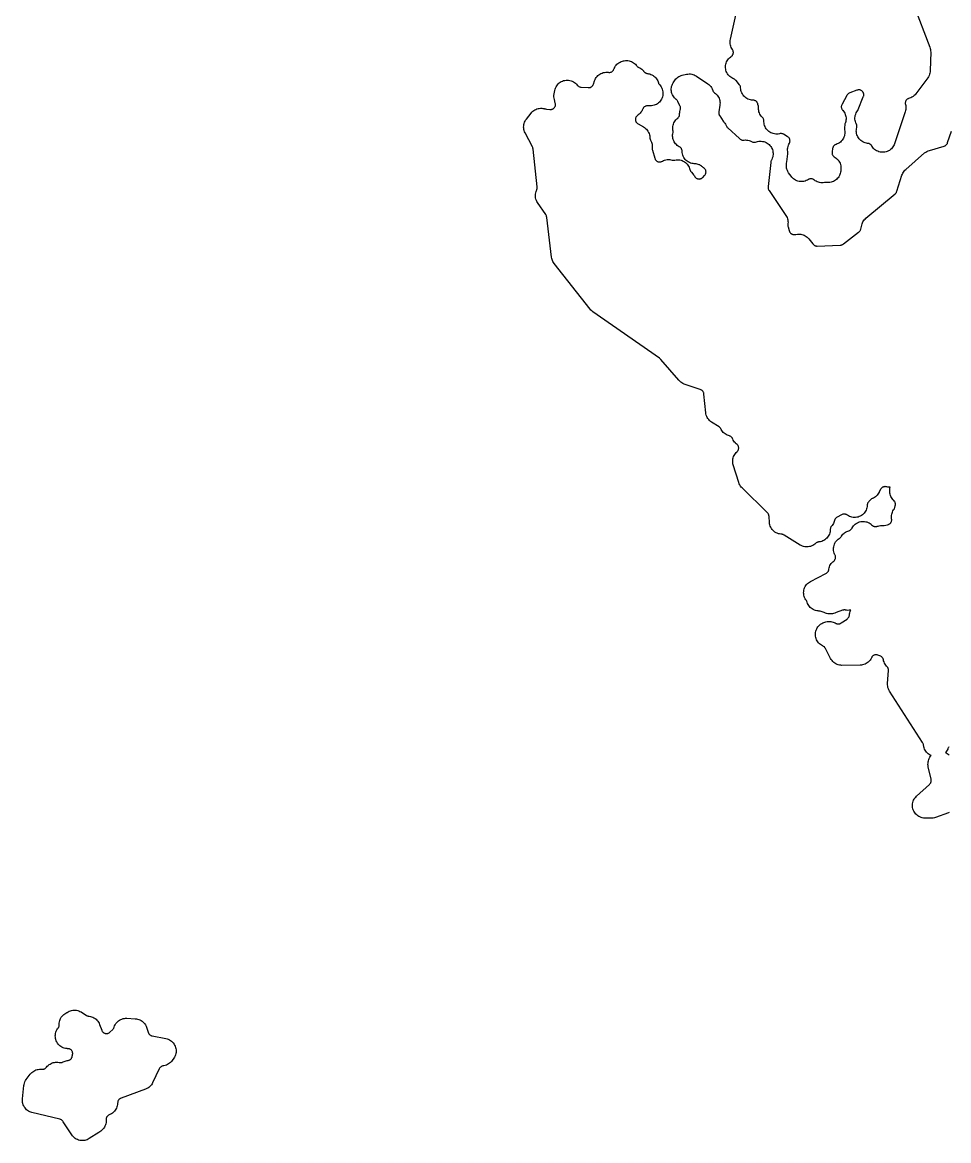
# Model space of a CAD drawing. Header units: metres. Extents: x 0 to 400, y 0 to 202.
# Drawn here: x 216.4 to 264, y 79.2 to 136.5 of the extents above; entities that cross this region are included whole.
import ezdxf

# ---------------------------------------------------------------- set-up
doc = ezdxf.new("R2010")
doc.units = ezdxf.units.M

msp = doc.modelspace()

# ---------------------------------------------------------------- linework, layer by layer
for points in [[(262.161, 137.4116), (262.999, 135.2246), (263.019, 135.1646), (263.032, 135.1036), (263.04, 135.0416), (263.042, 134.9786), (263.022, 134.0326), (263.017, 133.9656), (263.005, 133.8996), (262.987, 133.8356), (262.961, 133.7736), (262.93, 133.7136), (262.893, 133.6586), (262.281, 132.8416), (262.238, 132.7896), (262.19, 132.7436), (262.138, 132.7016), (262.082, 132.6656), (262.022, 132.6366), (261.96, 132.6126), (261.904, 132.5946), (261.879, 132.5846), (261.862, 132.5756), (261.842, 132.5616), (261.822, 132.5446), (261.804, 132.5276), (261.788, 132.5076), (261.775, 132.4896), (261.765, 132.4696), (261.754, 132.4456), (261.747, 132.4236), (261.742, 132.3986), (261.739, 132.3726), (261.739, 132.3506), (261.74, 132.3276), (261.745, 132.3026), (261.748, 132.2906), (261.762, 132.2286), (261.77, 132.1646), (261.772, 132.1006), (261.767, 132.0366), (261.756, 131.9736), (261.739, 131.9116), (261.193, 130.2766), (261.17, 130.2176), (261.141, 130.1616), (261.107, 130.1076), (261.069, 130.0586), (261.025, 130.0126), (260.977, 129.9716), (260.926, 129.9346), (260.871, 129.9036), (260.814, 129.8776), (260.754, 129.8576), (260.692, 129.8436), (260.63, 129.8356), (260.567, 129.8336), (260.504, 129.8376), (260.442, 129.8486), (260.381, 129.8646), (260.322, 129.8866), (260.265, 129.9146), (260.211, 129.9476), (260.161, 129.9856), (260.115, 130.0286), (260.073, 130.0756), (260.036, 130.1266), (260.023, 130.1496), (260.016, 130.1606), (259.995, 130.1926), (259.981, 130.2106), (259.963, 130.2286), (259.946, 130.2436), (259.925, 130.2566), (259.902, 130.2696), (259.879, 130.2786), (259.855, 130.2866), (259.83, 130.2916), (259.805, 130.2946), (259.744, 130.3036), (259.684, 130.3196), (259.625, 130.3406), (259.569, 130.3666), (259.516, 130.3986), (259.466, 130.4356), (259.419, 130.4766), (259.377, 130.5226), (259.34, 130.5716), (259.307, 130.6246), (259.28, 130.6806), (259.258, 130.7386), (259.241, 130.7986), (259.231, 130.8596), (259.226, 130.9216), (259.228, 130.9836), (259.235, 131.0446), (259.248, 131.1056), (259.248, 131.1066), (259.253, 131.1366), (259.255, 131.1596), (259.254, 131.1816), (259.251, 131.2106), (259.245, 131.2356), (259.238, 131.2566), (259.227, 131.2826), (259.225, 131.2866), (259.215, 131.3096), (259.199, 131.3466), (259.179, 131.4076), (259.166, 131.4716), (259.158, 131.5356), (259.157, 131.6006), (259.163, 131.6656), (259.175, 131.7296), (259.194, 131.7916), (259.218, 131.8516), (259.249, 131.9086), (259.285, 131.9626), (259.287, 131.9656), (259.299, 131.9856), (259.317, 132.0236), (259.586, 132.6736), (259.599, 132.7106), (259.605, 132.7346), (259.609, 132.7616), (259.61, 132.7856), (259.609, 132.8086), (259.606, 132.8316), (259.599, 132.8576), (259.592, 132.8806), (259.583, 132.8996), (259.569, 132.9226), (259.556, 132.9416), (259.54, 132.9596), (259.52, 132.9776), (259.502, 132.9926), (259.48, 133.0056), (259.459, 133.0166), (259.436, 133.0246), (259.415, 133.0306), (259.389, 133.0346), (259.361, 133.0366), (259.341, 133.0366), (259.318, 133.0336), (259.292, 133.0276), (259.254, 133.0156), (258.891, 132.8766), (258.854, 132.8606), (258.833, 132.8486), (258.812, 132.8336), (258.791, 132.8156), (258.773, 132.7966), (258.76, 132.7806), (258.739, 132.7456), (258.493, 132.3016), (258.476, 132.2666), (258.467, 132.2426), (258.46, 132.2166), (258.456, 132.1916), (258.455, 132.1656), (258.456, 132.1436), (258.46, 132.1186), (258.466, 132.0916), (258.475, 132.0686), (258.486, 132.0456), (258.498, 132.0246), (258.515, 132.0026), (258.529, 131.9886), (258.568, 131.9416), (258.602, 131.8906), (258.632, 131.8376), (258.656, 131.7816), (258.676, 131.7236), (258.689, 131.6636), (258.697, 131.6036), (258.699, 131.5426), (258.695, 131.4806), (258.686, 131.4206), (258.671, 131.3616), (258.65, 131.3036), (258.643, 131.2866), (258.637, 131.2666), (258.63, 131.2256), (258.616, 131.1266), (258.612, 131.0866), (258.613, 131.0606), (258.615, 131.0336), (258.625, 130.9876), (258.634, 130.9256), (258.638, 130.8616), (258.635, 130.7986), (258.627, 130.7356), (258.612, 130.6746), (258.591, 130.6146), (258.564, 130.5576), (258.532, 130.5026), (258.495, 130.4516), (258.453, 130.4046), (258.406, 130.3616), (258.356, 130.3226), (258.302, 130.2896), (258.245, 130.2616), (258.186, 130.2396), (258.173, 130.2356), (258.149, 130.2256), (258.13, 130.2156), (258.11, 130.2016), (258.089, 130.1836), (258.071, 130.1666), (258.057, 130.1486), (258.042, 130.1266), (258.032, 130.1066), (258.022, 130.0826), (258.015, 130.0606), (258.008, 130.0246), (257.984, 129.8606), (257.98, 129.8176), (257.98, 129.7956), (257.983, 129.7706), (257.988, 129.7436), (257.995, 129.7226), (258.005, 129.6986), (258.018, 129.6756), (258.031, 129.6556), (258.047, 129.6376), (258.066, 129.6196), (258.087, 129.6036), (258.134, 129.5736), (258.139, 129.5706), (258.193, 129.5326), (258.242, 129.4896), (258.287, 129.4416), (258.327, 129.3886), (258.361, 129.3326), (258.39, 129.2736), (258.412, 129.2116), (258.428, 129.1476), (258.437, 129.0826), (258.44, 129.0166), (258.436, 128.9516), (258.429, 128.8856), (258.428, 128.8736), (258.419, 128.8126), (258.405, 128.7526), (258.384, 128.6936), (258.358, 128.6376), (258.327, 128.5846), (258.291, 128.5336), (258.251, 128.4876), (258.206, 128.4446), (258.157, 128.4066), (258.105, 128.3736), (258.05, 128.3446), (257.992, 128.3226), (257.933, 128.3056), (257.872, 128.2936), (257.81, 128.2886), (257.748, 128.2886), (257.721, 128.2916), (257.682, 128.2926), (257.656, 128.2916), (257.631, 128.2876), (257.595, 128.2786), (257.532, 128.2706), (257.469, 128.2676), (257.405, 128.2716), (257.343, 128.2816), (257.281, 128.2976), (257.222, 128.3186), (257.165, 128.3466), (257.111, 128.3796), (257.06, 128.4176), (257.05, 128.4266), (257.028, 128.4406), (257.007, 128.4526), (256.987, 128.4606), (256.96, 128.4696), (256.935, 128.4746), (256.913, 128.4766), (256.886, 128.4766), (256.864, 128.4746), (256.839, 128.4696), (256.813, 128.4616), (256.793, 128.4536), (256.771, 128.4416), (256.769, 128.4406), (256.716, 128.4086), (256.659, 128.3816), (256.6, 128.3596), (256.539, 128.3446), (256.477, 128.3346), (256.414, 128.3316), (256.352, 128.3346), (256.29, 128.3426), (256.229, 128.3576), (256.169, 128.3776), (256.112, 128.4036), (256.058, 128.4356), (256.007, 128.4716), (255.96, 128.5136), (255.917, 128.5596), (255.879, 128.6086), (255.752, 128.7906), (255.717, 128.8456), (255.689, 128.9036), (255.666, 128.9636), (255.649, 129.0266), (255.639, 129.0906), (255.635, 129.1546), (255.638, 129.2196), (255.647, 129.2836), (255.66, 129.3526), (255.711, 129.7546), (255.714, 129.7936), (255.714, 129.8176), (255.709, 129.8556), (255.706, 129.8736), (255.7, 129.9386), (255.7, 130.0046), (255.708, 130.0706), (255.721, 130.1346), (255.742, 130.1976), (255.769, 130.2576), (255.792, 130.2976), (255.803, 130.3216), (255.812, 130.3456), (255.818, 130.3696), (255.823, 130.3966), (255.824, 130.4196), (255.823, 130.4436), (255.821, 130.4656), (255.814, 130.4916), (255.807, 130.5146), (255.798, 130.5346), (255.785, 130.5576), (255.772, 130.5766), (255.756, 130.5946), (255.737, 130.6126), (255.719, 130.6266), (255.686, 130.6476), (255.496, 130.7566), (255.46, 130.7756), (255.438, 130.7846), (255.416, 130.7906), (255.39, 130.7946), (255.366, 130.7966), (255.342, 130.7956), (255.314, 130.7926), (255.28, 130.7846), (255.217, 130.7736), (255.154, 130.7686), (255.091, 130.7706), (255.028, 130.7776), (254.966, 130.7916), (254.905, 130.8106), (254.847, 130.8366), (254.792, 130.8676), (254.74, 130.9036), (254.692, 130.9446), (254.648, 130.9906), (254.608, 131.0406), (254.574, 131.0936), (254.545, 131.1506), (254.522, 131.2096), (254.505, 131.2706), (254.493, 131.3326), (254.488, 131.3956), (254.486, 131.4606), (254.483, 131.4866), (254.478, 131.5076), (254.469, 131.5336), (254.458, 131.5576), (254.446, 131.5786), (254.429, 131.6006), (254.406, 131.6266), (254.386, 131.6456), (254.345, 131.6926), (254.309, 131.7436), (254.278, 131.7986), (254.252, 131.8556), (254.232, 131.9156), (254.218, 131.9766), (254.21, 132.0386), (254.208, 132.1016), (254.209, 132.1356), (254.206, 132.1616), (254.2, 132.2006), (254.178, 132.2946), (254.167, 132.3316), (254.157, 132.3586), (254.146, 132.3796), (254.134, 132.3986), (254.119, 132.4176), (254.103, 132.4346), (254.081, 132.4536), (254.063, 132.4666), (254.044, 132.4776), (254.019, 132.4886), (253.997, 132.4966), (253.973, 132.5016), (253.952, 132.5046), (253.92, 132.5056), (253.854, 132.5116), (253.79, 132.5226), (253.727, 132.5416), (253.666, 132.5656), (253.608, 132.5966), (253.554, 132.6326), (253.503, 132.6746), (253.457, 132.7206), (253.416, 132.7716), (253.38, 132.8266), (253.349, 132.8846), (253.325, 132.9456), (253.307, 133.0086), (253.296, 133.0736), (253.291, 133.1386), (253.291, 133.1496), (253.288, 133.1736), (253.282, 133.1996), (253.275, 133.2206), (253.265, 133.2416), (253.25, 133.2676), (253.227, 133.3006), (253.06, 133.5096), (253.033, 133.5406), (253.016, 133.5556), (252.995, 133.5716), (252.971, 133.5866), (252.956, 133.5936), (252.948, 133.5966), (252.89, 133.6206), (252.834, 133.6496), (252.781, 133.6836), (252.732, 133.7236), (252.686, 133.7676), (252.646, 133.8156), (252.61, 133.8676), (252.579, 133.9226), (252.554, 133.9806), (252.535, 134.0406), (252.522, 134.1026), (252.514, 134.1646), (252.513, 134.2286), (252.518, 134.2906), (252.529, 134.3536), (252.546, 134.4136), (252.569, 134.4726), (252.598, 134.5286), (252.632, 134.5826), (252.67, 134.6316), (252.714, 134.6776), (252.762, 134.7186), (252.807, 134.7506), (252.813, 134.7556), (252.828, 134.7676), (252.848, 134.7876), (252.864, 134.8056), (252.878, 134.8256), (252.89, 134.8466), (252.9, 134.8686), (252.908, 134.8946), (252.913, 134.9166), (252.916, 134.9426), (252.916, 134.9656), (252.914, 134.9896), (252.909, 135.0186), (252.902, 135.0416), (252.894, 135.0626), (252.875, 135.0986), (252.839, 135.1616), (252.81, 135.2156), (252.787, 135.2716), (252.77, 135.3296), (252.758, 135.3896), (252.751, 135.4496), (252.75, 135.5106), (252.755, 135.5706), (252.766, 135.6306), (253.289, 137.9576)], [(263.999, 95.9766), (263.957, 95.9636), (263.293, 95.7206), (263.234, 95.7026), (263.174, 95.6896), (263.113, 95.6826), (263.051, 95.6816), (262.737, 95.6906), (262.674, 95.6956), (262.611, 95.7076), (262.549, 95.7246), (262.489, 95.7476), (262.432, 95.7776), (262.378, 95.8116), (262.328, 95.8516), (262.282, 95.8966), (262.241, 95.9456), (262.205, 95.9986), (262.174, 96.0546), (262.148, 96.1136), (262.129, 96.1746), (262.116, 96.2366), (262.109, 96.3006), (262.109, 96.3646), (262.114, 96.4286), (262.126, 96.4916), (262.144, 96.5526), (262.169, 96.6126), (262.198, 96.6686), (262.234, 96.7226), (262.274, 96.7716), (262.319, 96.8176), (262.974, 97.4146), (263.003, 97.4436), (263.02, 97.4646), (263.03, 97.4786), (263.042, 97.5006), (263.054, 97.5286), (263.06, 97.5486), (263.065, 97.5716), (263.068, 97.5966), (263.068, 97.6176), (263.066, 97.6426), (263.06, 97.6836), (262.918, 98.3206), (262.908, 98.3826), (262.903, 98.4456), (262.905, 98.5096), (262.913, 98.5726), (262.927, 98.6336), (262.947, 98.6946), (262.972, 98.7526), (263.004, 98.8076), (263.04, 98.8596), (263.071, 98.8966), (263.02, 98.9196), (262.966, 98.9516), (262.916, 98.9886), (262.869, 99.0296), (262.827, 99.0756), (262.789, 99.1256), (262.756, 99.1786), (262.729, 99.2346), (262.707, 99.2926), (262.69, 99.3526), (262.666, 99.4646), (262.656, 99.5016), (262.648, 99.5216), (262.64, 99.5396), (262.62, 99.5736), (260.933, 102.2046), (260.899, 102.2636), (260.871, 102.3266), (260.851, 102.3916), (260.837, 102.4586), (260.831, 102.5266), (260.831, 102.5946), (260.872, 103.2596), (260.873, 103.2996), (260.871, 103.3266), (260.867, 103.3486), (260.86, 103.3716), (260.851, 103.3946), (260.84, 103.4156), (260.827, 103.4366), (260.812, 103.4556), (260.781, 103.4886), (260.741, 103.5356), (260.705, 103.5856), (260.674, 103.6396), (260.649, 103.6966), (260.629, 103.7546), (260.615, 103.8146), (260.613, 103.8256), (260.606, 103.8496), (260.596, 103.8746), (260.585, 103.8966), (260.573, 103.9136), (260.556, 103.9356), (260.537, 103.9546), (260.519, 103.9696), (260.5, 103.9826), (260.478, 103.9936), (260.44, 104.0096), (260.334, 104.0476), (260.295, 104.0596), (260.273, 104.0636), (260.247, 104.0666), (260.22, 104.0656), (260.195, 104.0636), (260.169, 104.0576), (260.144, 104.0496), (260.122, 104.0406), (260.1, 104.0276), (260.079, 104.0126), (260.06, 103.9956), (260.044, 103.9796), (260.028, 103.9576), (260.014, 103.9356), (259.998, 103.9016), (259.966, 103.8436), (259.929, 103.7896), (259.887, 103.7386), (259.84, 103.6926), (259.788, 103.6526), (259.733, 103.6166), (259.674, 103.5876), (259.613, 103.5646), (259.549, 103.5466), (259.484, 103.5366), (259.419, 103.5326), (258.489, 103.5246), (258.424, 103.5276), (258.36, 103.5366), (258.297, 103.5516), (258.236, 103.5736), (258.177, 103.6016), (258.122, 103.6346), (258.07, 103.6736), (258.022, 103.7166), (257.979, 103.7656), (257.941, 103.8176), (257.908, 103.8736), (257.637, 104.3946), (257.618, 104.4276), (257.605, 104.4456), (257.587, 104.4656), (257.569, 104.4826), (257.547, 104.4986), (257.527, 104.5116), (257.492, 104.5286), (257.436, 104.5596), (257.384, 104.5946), (257.335, 104.6356), (257.29, 104.6816), (257.251, 104.7306), (257.216, 104.7846), (257.186, 104.8406), (257.163, 104.8996), (257.145, 104.9606), (257.133, 105.0236), (257.127, 105.0866), (257.128, 105.1506), (257.135, 105.2136), (257.148, 105.2766), (257.167, 105.3366), (257.192, 105.3956), (257.223, 105.4516), (257.259, 105.5036), (257.3, 105.5526), (257.346, 105.5966), (257.395, 105.6366), (257.449, 105.6716), (257.505, 105.7006), (257.553, 105.7226), (257.61, 105.7456), (257.668, 105.7626), (257.728, 105.7746), (257.789, 105.7806), (257.85, 105.7806), (257.911, 105.7756), (257.971, 105.7646), (258.03, 105.7476), (258.087, 105.7256), (258.141, 105.6986), (258.185, 105.6736), (258.206, 105.6636), (258.227, 105.6566), (258.252, 105.6516), (258.278, 105.6486), (258.301, 105.6476), (258.323, 105.6486), (258.348, 105.6526), (258.372, 105.6596), (258.396, 105.6686), (258.416, 105.6776), (258.448, 105.6976), (258.749, 105.9006), (258.779, 105.9226), (258.797, 105.9396), (258.815, 105.9596), (258.828, 105.9786), (258.843, 106.0016), (258.853, 106.0236), (258.86, 106.0456), (258.866, 106.0706), (258.87, 106.0966), (258.872, 106.1146), (258.874, 106.1266), (258.878, 106.1596), (258.891, 106.2206), (258.91, 106.2806), (258.935, 106.3386), (258.947, 106.3596), (258.917, 106.3536), (258.855, 106.3466), (258.792, 106.3456), (258.73, 106.3506), (258.668, 106.3626), (258.662, 106.3636), (258.635, 106.3666), (258.612, 106.3676), (258.589, 106.3656), (258.563, 106.3616), (258.524, 106.3506), (258.196, 106.2416), (258.152, 106.2246), (258.118, 106.2086), (258.06, 106.1886), (258.001, 106.1736), (257.94, 106.1646), (257.879, 106.1606), (257.818, 106.1626), (257.757, 106.1706), (257.697, 106.1846), (257.639, 106.2046), (257.58, 106.2276), (257.37, 106.2956), (257.332, 106.3066), (257.303, 106.3116), (257.261, 106.3146), (257.198, 106.3236), (257.136, 106.3386), (257.076, 106.3586), (257.018, 106.3856), (256.964, 106.4176), (256.912, 106.4546), (256.864, 106.4966), (256.821, 106.5436), (256.783, 106.5936), (256.749, 106.6476), (256.722, 106.7046), (256.699, 106.7646), (256.689, 106.7956), (256.679, 106.8206), (256.666, 106.8426), (256.638, 106.8846), (256.604, 106.9396), (256.575, 106.9976), (256.553, 107.0586), (256.536, 107.1216), (256.526, 107.1856), (256.523, 107.2506), (256.526, 107.3156), (256.536, 107.3796), (256.552, 107.4426), (256.574, 107.5036), (256.602, 107.5626), (256.636, 107.6176), (256.675, 107.6696), (256.719, 107.7176), (256.768, 107.7606), (256.821, 107.7976), (256.877, 107.8306), (257.662, 108.2296), (257.697, 108.2496), (257.719, 108.2646), (257.737, 108.2806), (257.753, 108.2966), (257.767, 108.3156), (257.782, 108.3406), (257.793, 108.3626), (257.802, 108.3846), (257.809, 108.4116), (257.817, 108.4586), (257.83, 108.5206), (257.849, 108.5806), (257.874, 108.6376), (257.904, 108.6926), (257.94, 108.7446), (257.98, 108.7936), (258.025, 108.8376), (258.064, 108.8686), (258.087, 108.8906), (258.105, 108.9096), (258.12, 108.9286), (258.132, 108.9486), (258.141, 108.9686), (258.151, 108.9956), (258.157, 109.0196), (258.161, 109.0426), (258.162, 109.0666), (258.162, 109.0906), (258.158, 109.1136), (258.152, 109.1396), (258.146, 109.1586), (258.129, 109.1936), (258.124, 109.2046), (258.114, 109.2236), (258.09, 109.2846), (258.072, 109.3476), (258.061, 109.4126), (258.056, 109.4776), (258.058, 109.5436), (258.067, 109.6086), (258.082, 109.6726), (258.103, 109.7346), (258.131, 109.7936), (258.164, 109.8506), (258.203, 109.9026), (258.247, 109.9516), (258.296, 109.9956), (258.349, 110.0336), (258.378, 110.0526), (258.399, 110.0686), (258.413, 110.0826), (258.428, 110.1006), (258.446, 110.1276), (258.461, 110.1516), (258.496, 110.1996), (258.536, 110.2446), (258.58, 110.2866), (258.627, 110.3236), (258.678, 110.3556), (258.731, 110.3836), (258.787, 110.4056), (258.845, 110.4236), (258.85, 110.4246), (258.869, 110.4316), (258.893, 110.4436), (258.916, 110.4566), (258.934, 110.4716), (258.952, 110.4876), (258.969, 110.5066), (258.986, 110.5296), (259.006, 110.5646), (259.012, 110.5766), (259.014, 110.5786), (259.046, 110.6296), (259.084, 110.6796), (259.127, 110.7256), (259.175, 110.7666), (259.226, 110.8026), (259.28, 110.8346), (259.337, 110.8596), (259.397, 110.8806), (259.458, 110.8946), (259.52, 110.9036), (259.583, 110.9056), (259.645, 110.9016), (259.707, 110.8926), (259.768, 110.8766), (259.827, 110.8546), (259.884, 110.8276), (259.937, 110.7956), (259.988, 110.7576), (260.012, 110.7366), (260.054, 110.6986), (260.076, 110.6836), (260.098, 110.6706), (260.121, 110.6596), (260.143, 110.6526), (260.168, 110.6466), (260.194, 110.6436), (260.217, 110.6426), (260.243, 110.6446), (260.266, 110.6476), (260.278, 110.6506), (260.289, 110.6546), (260.339, 110.6696), (260.401, 110.6826), (260.465, 110.6906), (260.528, 110.6916), (260.553, 110.6896), (260.59, 110.6886), (260.614, 110.6906), (260.656, 110.6976), (260.833, 110.7366), (260.871, 110.7476), (260.895, 110.7566), (260.914, 110.7656), (260.934, 110.7786), (260.956, 110.7956), (260.975, 110.8136), (260.99, 110.8316), (261.003, 110.8496), (261.016, 110.8716), (261.026, 110.8956), (261.035, 110.9206), (261.039, 110.9406), (261.042, 110.9666), (261.043, 110.9916), (261.041, 111.0146), (261.039, 111.0266), (261.032, 111.0876), (261.03, 111.1486), (261.034, 111.2096), (261.044, 111.2706), (261.06, 111.3296), (261.081, 111.3876), (261.107, 111.4426), (261.139, 111.4946), (261.165, 111.5346), (261.177, 111.5566), (261.186, 111.5786), (261.198, 111.6176), (261.223, 111.7126), (261.231, 111.7506), (261.233, 111.7736), (261.234, 111.8016), (261.232, 111.8256), (261.228, 111.8476), (261.221, 111.8716), (261.213, 111.8926), (261.201, 111.9146), (261.187, 111.9366), (261.174, 111.9526), (261.139, 111.9886), (261.138, 111.9906), (261.098, 112.0346), (261.062, 112.0826), (261.03, 112.1326), (261.003, 112.1866), (260.982, 112.2426), (260.965, 112.2996), (260.954, 112.3586), (260.949, 112.4176), (260.948, 112.4286), (260.944, 112.4836), (260.942, 112.5486), (260.947, 112.6136), (260.955, 112.6586), (260.913, 112.6576), (260.851, 112.6626), (260.79, 112.6736), (260.742, 112.6846), (260.715, 112.6886), (260.692, 112.6886), (260.669, 112.6876), (260.646, 112.6836), (260.621, 112.6776), (260.6, 112.6696), (260.577, 112.6586), (260.555, 112.6456), (260.537, 112.6316), (260.518, 112.6136), (260.5, 112.5946), (260.487, 112.5776), (260.466, 112.5436), (260.398, 112.4166), (260.396, 112.4116), (260.368, 112.3566), (260.334, 112.3056), (260.296, 112.2566), (260.254, 112.2126), (260.207, 112.1716), (260.157, 112.1366), (260.104, 112.1056), (260.048, 112.0796), (260.034, 112.0746), (260.012, 112.0636), (259.991, 112.0496), (259.973, 112.0366), (259.946, 112.0106), (259.87, 111.9306), (259.844, 111.9006), (259.829, 111.8806), (259.817, 111.8596), (259.807, 111.8386), (259.8, 111.8176), (259.795, 111.7936), (259.791, 111.7696), (259.789, 111.7286), (259.784, 111.6656), (259.772, 111.6036), (259.755, 111.5436), (259.731, 111.4856), (259.703, 111.4296), (259.669, 111.3766), (259.629, 111.3276), (259.586, 111.2826), (259.538, 111.2416), (259.487, 111.2056), (259.432, 111.1746), (259.374, 111.1496), (259.315, 111.1296), (259.253, 111.1166), (259.191, 111.1086), (259.128, 111.1066), (259.066, 111.1116), (259.004, 111.1216), (258.943, 111.1376), (258.884, 111.1596), (258.828, 111.1876), (258.775, 111.2206), (258.737, 111.2466), (258.715, 111.2596), (258.694, 111.2686), (258.671, 111.2756), (258.645, 111.2816), (258.621, 111.2846), (258.601, 111.2846), (258.573, 111.2826), (258.55, 111.2786), (258.528, 111.2726), (258.503, 111.2636), (258.466, 111.2446), (258.244, 111.1206), (258.209, 111.0996), (258.191, 111.0846), (258.174, 111.0696), (258.156, 111.0486), (258.145, 111.0336), (258.132, 111.0116), (258.121, 110.9866), (258.114, 110.9676), (258.113, 110.9606), (258.096, 110.9026), (258.075, 110.8476), (258.048, 110.7936), (258.016, 110.7436), (257.98, 110.6956), (257.971, 110.6866), (257.963, 110.6776), (257.939, 110.6476), (257.925, 110.6266), (257.913, 110.6036), (257.905, 110.5826), (257.898, 110.5586), (257.894, 110.5356), (257.891, 110.5076), (257.891, 110.4966), (257.888, 110.4346), (257.879, 110.3736), (257.865, 110.3136), (257.844, 110.2556), (257.819, 110.1986), (257.788, 110.1456), (257.752, 110.0956), (257.711, 110.0486), (257.666, 110.0056), (257.618, 109.9676), (257.565, 109.9346), (257.51, 109.9066), (257.453, 109.8836), (257.393, 109.8666), (257.333, 109.8546), (257.293, 109.8516), (257.263, 109.8466), (257.24, 109.8406), (257.216, 109.8316), (257.193, 109.8196), (257.169, 109.8046), (257.152, 109.7926), (257.142, 109.7826), (257.096, 109.7416), (257.046, 109.7056), (256.994, 109.6746), (256.938, 109.6476), (256.88, 109.6276), (256.821, 109.6116), (256.76, 109.6026), (256.699, 109.5986), (256.638, 109.6006), (256.577, 109.6086), (256.517, 109.6226), (256.458, 109.6416), (256.402, 109.6656), (256.349, 109.6956), (255.529, 110.2046), (255.494, 110.2236), (255.47, 110.2336), (255.443, 110.2416), (255.422, 110.2466), (255.387, 110.2496), (255.352, 110.2516), (255.288, 110.2616), (255.226, 110.2776), (255.165, 110.2996), (255.107, 110.3276), (255.051, 110.3616), (255, 110.4006), (254.952, 110.4446), (254.91, 110.4936), (254.872, 110.5466), (254.84, 110.6026), (254.813, 110.6616), (254.793, 110.7226), (254.779, 110.7856), (254.771, 110.8506), (254.748, 111.1656), (254.742, 111.2086), (254.736, 111.2376), (254.727, 111.2646), (254.717, 111.2856), (254.706, 111.3046), (254.688, 111.3286), (254.657, 111.3616), (253.361, 112.6236), (253.317, 112.6706), (253.278, 112.7216), (253.244, 112.7766), (253.216, 112.8356), (253.194, 112.8956), (252.914, 113.7996), (252.898, 113.8606), (252.889, 113.9216), (252.885, 113.9846), (252.887, 114.0466), (252.896, 114.1086), (252.91, 114.1696), (252.93, 114.2286), (252.956, 114.2856), (252.987, 114.3396), (253.023, 114.3906), (253.063, 114.4386), (253.109, 114.4816), (253.113, 114.4856), (253.129, 114.5026), (253.144, 114.5216), (253.157, 114.5416), (253.168, 114.5646), (253.177, 114.5856), (253.183, 114.6096), (253.188, 114.6336), (253.19, 114.6566), (253.189, 114.6816), (253.187, 114.7086), (253.183, 114.7286), (253.176, 114.7506), (253.166, 114.7746), (253.155, 114.7946), (253.14, 114.8166), (253.125, 114.8356), (253.109, 114.8526), (253.067, 114.8866), (253.024, 114.9266), (253.022, 114.9286), (252.979, 114.9756), (252.942, 115.0256), (252.909, 115.0806), (252.882, 115.1376), (252.877, 115.1486), (252.864, 115.1746), (252.851, 115.1946), (252.836, 115.2126), (252.82, 115.2286), (252.801, 115.2456), (252.779, 115.2616), (252.759, 115.2726), (252.74, 115.2816), (252.726, 115.2866), (252.713, 115.2906), (252.665, 115.3046), (252.606, 115.3276), (252.55, 115.3566), (252.497, 115.3906), (252.448, 115.4296), (252.402, 115.4736), (252.361, 115.5216), (252.325, 115.5726), (252.294, 115.6276), (252.28, 115.6556), (252.268, 115.6756), (252.255, 115.6926), (252.236, 115.7116), (252.217, 115.7286), (252.184, 115.7526), (251.799, 115.9966), (251.746, 116.0336), (251.697, 116.0766), (251.652, 116.1246), (251.612, 116.1766), (251.578, 116.2316), (251.55, 116.2906), (251.527, 116.3516), (251.511, 116.4146), (251.501, 116.4796), (251.406, 117.4346), (251.4, 117.4716), (251.394, 117.4976), (251.385, 117.5226), (251.375, 117.5436), (251.363, 117.5646), (251.349, 117.5836), (251.336, 117.5996), (251.318, 117.6156), (251.298, 117.6316), (251.278, 117.6446), (251.254, 117.6566), (251.218, 117.6716), (250.396, 117.9516), (250.332, 117.9766), (250.271, 118.0096), (250.214, 118.0476), (250.162, 118.0916), (250.114, 118.1416), (249.189, 119.2166), (249.164, 119.2426), (249.146, 119.2586), (249.12, 119.2796), (245.701, 121.6586), (245.65, 121.6976), (245.603, 121.7416), (245.561, 121.7906), (243.723, 124.1306), (243.689, 124.1786), (243.66, 124.2286), (243.635, 124.2816), (243.615, 124.3376), (243.6, 124.3936), (243.59, 124.4516), (243.339, 126.4996), (243.333, 126.5396), (243.327, 126.5626), (243.32, 126.5816), (243.309, 126.6026), (243.288, 126.6376), (242.869, 127.2536), (242.835, 127.3096), (242.807, 127.3686), (242.785, 127.4306), (242.769, 127.4946), (242.76, 127.5596), (242.757, 127.6256), (242.761, 127.6906), (242.772, 127.7556), (242.789, 127.8186), (242.813, 127.8806), (242.826, 127.9066), (242.84, 127.9386), (242.848, 127.9626), (242.853, 127.9846), (242.855, 128.0076), (242.856, 128.0346), (242.854, 128.0726), (242.64, 130.0026), (242.634, 130.0406), (242.626, 130.0686), (242.619, 130.0886), (242.603, 130.1236), (242.23, 130.8336), (242.204, 130.8896), (242.183, 130.9476), (242.168, 131.0076), (242.159, 131.0696), (242.156, 131.1316), (242.159, 131.1926), (242.167, 131.2546), (242.182, 131.3146), (242.202, 131.3736), (242.227, 131.4296), (242.258, 131.4836), (242.294, 131.5336), (242.539, 131.8466), (242.579, 131.8936), (242.624, 131.9366), (242.673, 131.9746), (242.725, 132.0086), (242.78, 132.0366), (242.837, 132.0596), (242.897, 132.0776), (242.958, 132.0896), (243.019, 132.0946), (243.081, 132.0946), (243.143, 132.0886), (243.204, 132.0766), (243.223, 132.0706), (243.235, 132.0676), (243.28, 132.0566), (243.321, 132.0496), (243.499, 132.0336), (243.539, 132.0316), (243.561, 132.0326), (243.586, 132.0366), (243.61, 132.0416), (243.632, 132.0496), (243.656, 132.0606), (243.676, 132.0726), (243.692, 132.0836), (243.71, 132.0996), (243.729, 132.1206), (243.744, 132.1396), (243.757, 132.1596), (243.767, 132.1806), (243.776, 132.2036), (243.783, 132.2266), (243.787, 132.2476), (243.789, 132.2736), (243.788, 132.2986), (243.786, 132.3246), (243.778, 132.3616), (243.73, 132.5466), (243.717, 132.6156), (243.71, 132.6856), (243.712, 132.7556), (243.721, 132.8256), (243.754, 133.0056), (243.769, 133.0686), (243.79, 133.1296), (243.817, 133.1886), (243.85, 133.2446), (243.888, 133.2976), (243.931, 133.3456), (243.979, 133.3896), (244.032, 133.4276), (244.087, 133.4606), (244.146, 133.4886), (244.207, 133.5096), (244.27, 133.5256), (244.335, 133.5346), (244.4, 133.5366), (244.464, 133.5326), (244.528, 133.5216), (244.591, 133.5046), (244.652, 133.4816), (244.71, 133.4526), (244.765, 133.4176), (244.816, 133.3776), (244.863, 133.3326), (244.905, 133.2836), (244.917, 133.2676), (244.933, 133.2496), (244.95, 133.2356), (244.973, 133.2196), (244.993, 133.2076), (245.015, 133.1976), (245.041, 133.1896), (245.066, 133.1836), (245.105, 133.1786), (245.461, 133.1526), (245.501, 133.1526), (245.527, 133.1546), (245.555, 133.1596), (245.579, 133.1666), (245.602, 133.1756), (245.622, 133.1866), (245.644, 133.2006), (245.667, 133.2196), (245.683, 133.2356), (245.697, 133.2536), (245.713, 133.2766), (245.725, 133.2996), (245.74, 133.3376), (245.797, 133.5036), (245.82, 133.5626), (245.849, 133.6186), (245.883, 133.6716), (245.922, 133.7216), (245.966, 133.7666), (246.014, 133.8076), (246.066, 133.8436), (246.121, 133.8746), (246.179, 133.9006), (246.24, 133.9196), (246.301, 133.9336), (246.364, 133.9406), (246.427, 133.9426), (246.49, 133.9376), (246.533, 133.9326), (246.556, 133.9316), (246.58, 133.9336), (246.606, 133.9376), (246.628, 133.9436), (246.65, 133.9526), (246.672, 133.9646), (246.696, 133.9796), (246.715, 133.9946), (246.732, 134.0106), (246.749, 134.0306), (246.763, 134.0516), (246.774, 134.0716), (246.787, 134.1016), (246.798, 134.1326), (246.826, 134.1916), (246.859, 134.2476), (246.898, 134.2996), (246.942, 134.3486), (246.991, 134.3916), (247.044, 134.4306), (247.1, 134.4636), (247.16, 134.4906), (247.222, 134.5116), (247.285, 134.5256), (247.319, 134.5316), (247.381, 134.5396), (247.444, 134.5416), (247.506, 134.5376), (247.568, 134.5276), (247.628, 134.5116), (247.687, 134.4896), (247.743, 134.4626), (247.796, 134.4296), (247.846, 134.3916), (247.892, 134.3496), (247.934, 134.3036), (247.96, 134.2676), (247.981, 134.2426), (247.997, 134.2266), (248.019, 134.2096), (248.04, 134.1956), (248.07, 134.1806), (248.111, 134.1616), (248.165, 134.1296), (248.216, 134.0936), (248.263, 134.0526), (248.306, 134.0066), (248.313, 133.9966), (248.322, 133.9856), (248.351, 133.9516), (248.369, 133.9346), (248.388, 133.9196), (248.409, 133.9056), (248.43, 133.8956), (248.453, 133.8866), (248.478, 133.8796), (248.532, 133.8706), (248.566, 133.8656), (248.625, 133.8516), (248.684, 133.8316), (248.74, 133.8056), (248.793, 133.7746), (248.844, 133.7386), (248.89, 133.6986), (248.933, 133.6536), (248.971, 133.6056), (249.004, 133.5536), (249.033, 133.4986), (249.055, 133.4416), (249.073, 133.3906), (249.083, 133.3686), (249.096, 133.3476), (249.111, 133.3266), (249.142, 133.2906), (249.182, 133.2406), (249.217, 133.1856), (249.246, 133.1286), (249.27, 133.0686), (249.287, 133.0066), (249.298, 132.9426), (249.303, 132.8786), (249.301, 132.8136), (249.293, 132.7496), (249.278, 132.6866), (249.258, 132.6256), (249.231, 132.5676), (249.199, 132.5116), (249.161, 132.4586), (249.118, 132.4106), (249.071, 132.3666), (249.02, 132.3276), (248.965, 132.2946), (248.906, 132.2666), (248.846, 132.2446), (248.783, 132.2286), (248.719, 132.2186), (248.655, 132.2156), (248.519, 132.2156), (248.48, 132.2136), (248.457, 132.2106), (248.432, 132.2046), (248.408, 132.1956), (248.386, 132.1856), (248.365, 132.1736), (248.346, 132.1596), (248.328, 132.1436), (248.312, 132.1256), (248.296, 132.1046), (248.284, 132.0856), (248.274, 132.0646), (248.271, 132.0576), (248.245, 131.9976), (248.213, 131.9396), (248.176, 131.8856), (248.133, 131.8366), (248.085, 131.7906), (248.033, 131.7506), (248.007, 131.7326), (247.976, 131.7086), (247.959, 131.6936), (247.943, 131.6746), (247.928, 131.6536), (247.917, 131.6356), (247.906, 131.6116), (247.898, 131.5896), (247.893, 131.5666), (247.889, 131.5406), (247.888, 131.5186), (247.889, 131.4916), (247.892, 131.4706), (247.898, 131.4466), (247.906, 131.4236), (247.916, 131.4026), (247.927, 131.3826), (247.943, 131.3606), (247.96, 131.3416), (247.977, 131.3256), (247.994, 131.3116), (248.027, 131.2916), (248.303, 131.1366), (248.358, 131.1016), (248.409, 131.0616), (248.456, 131.0166), (248.498, 130.9676), (248.535, 130.9136), (248.567, 130.8576), (248.592, 130.7976), (248.612, 130.7356), (248.625, 130.6716), (248.632, 130.6076), (248.632, 130.5756), (248.634, 130.5486), (248.639, 130.5206), (248.646, 130.4946), (248.653, 130.4766), (248.657, 130.4676), (248.663, 130.4576), (248.686, 130.4166), (248.711, 130.3626), (248.73, 130.3066), (248.745, 130.2486), (248.754, 130.1906), (248.758, 130.1316), (248.756, 130.0726), (248.753, 130.0246), (248.754, 130.0046), (248.757, 129.9786), (248.766, 129.9386), (248.883, 129.5366), (248.896, 129.4966), (248.907, 129.4726), (248.919, 129.4526), (248.933, 129.4336), (248.949, 129.4146), (248.965, 129.3996), (248.987, 129.3836), (249.009, 129.3696), (249.03, 129.3586), (249.052, 129.3506), (249.076, 129.3436), (249.101, 129.3396), (249.121, 129.3386), (249.15, 129.3396), (249.173, 129.3416), (249.196, 129.3476), (249.221, 129.3556), (249.24, 129.3636), (249.272, 129.3816), (249.33, 129.4116), (249.391, 129.4346), (249.454, 129.4516), (249.519, 129.4626), (249.584, 129.4666), (249.65, 129.4636), (249.715, 129.4546), (249.778, 129.4396), (249.787, 129.4366), (249.811, 129.4316), (249.838, 129.4296), (249.863, 129.4296), (249.884, 129.4316), (249.92, 129.4396), (249.982, 129.4496), (250.044, 129.4536), (250.107, 129.4516), (250.17, 129.4436), (250.231, 129.4286), (250.291, 129.4086), (250.348, 129.3826), (250.403, 129.3516), (250.454, 129.3156), (250.502, 129.2746), (250.545, 129.2286), (250.584, 129.1786), (250.617, 129.1256), (250.646, 129.0696), (250.669, 129.0116), (250.686, 128.9506), (250.692, 128.9226), (250.698, 128.9036), (250.709, 128.8806), (250.721, 128.8596), (250.733, 128.8436), (250.761, 128.8106), (250.832, 128.7366), (250.879, 128.6806), (250.92, 128.6206), (250.943, 128.5816), (250.96, 128.5586), (250.976, 128.5396), (250.995, 128.5226), (251.012, 128.5096), (251.035, 128.4956), (251.058, 128.4846), (251.079, 128.4776), (251.107, 128.4706), (251.131, 128.4666), (251.155, 128.4656), (251.178, 128.4666), (251.201, 128.4696), (251.23, 128.4776), (251.253, 128.4856), (251.275, 128.4956), (251.297, 128.5096), (251.315, 128.5226), (251.344, 128.5496), (251.433, 128.6406), (251.459, 128.6696), (251.472, 128.6876), (251.484, 128.7066), (251.494, 128.7296), (251.504, 128.7556), (251.508, 128.7736), (251.512, 128.7986), (251.513, 128.8266), (251.512, 128.8486), (251.508, 128.8756), (251.503, 128.8966), (251.496, 128.9186), (251.485, 128.9416), (251.474, 128.9596), (251.459, 128.9806), (251.441, 129.0016), (251.424, 129.0176), (251.404, 129.0336), (251.385, 129.0456), (251.328, 129.0856), (251.298, 129.1136), (251.293, 129.1186), (251.256, 129.1496), (251.238, 129.1616), (251.217, 129.1736), (251.193, 129.1846), (251.155, 129.1966), (251.012, 129.2356), (250.973, 129.2446), (250.947, 129.2476), (250.912, 129.2486), (250.847, 129.2546), (250.782, 129.2666), (250.719, 129.2846), (250.658, 129.3096), (250.6, 129.3396), (250.546, 129.3766), (250.495, 129.4186), (250.449, 129.4646), (250.407, 129.5166), (250.372, 129.5716), (250.342, 129.6296), (250.318, 129.6906), (250.3, 129.7536), (250.289, 129.8186), (250.284, 129.8846), (250.284, 129.9066), (250.281, 129.9346), (250.276, 129.9566), (250.268, 129.9806), (250.259, 130.0036), (250.247, 130.0236), (250.233, 130.0456), (250.218, 130.0626), (250.2, 130.0796), (250.181, 130.0956), (250.158, 130.1106), (250.142, 130.1186), (250.089, 130.1506), (250.04, 130.1876), (249.994, 130.2286), (249.952, 130.2736), (249.915, 130.3226), (249.883, 130.3746), (249.855, 130.4296), (249.833, 130.4876), (249.817, 130.5466), (249.806, 130.6066), (249.801, 130.6686), (249.802, 130.7296), (249.809, 130.7906), (249.821, 130.8506), (249.822, 130.8516), (249.825, 130.8756), (249.826, 130.9036), (249.825, 130.9256), (249.818, 130.9656), (249.811, 131.0286), (249.809, 131.0926), (249.814, 131.1566), (249.825, 131.2196), (249.843, 131.2816), (249.866, 131.3406), (249.895, 131.3976), (249.93, 131.4516), (249.97, 131.5016), (250.014, 131.5476), (250.063, 131.5896), (250.072, 131.5956), (250.087, 131.6096), (250.103, 131.6286), (250.119, 131.6516), (250.132, 131.6736), (250.141, 131.6926), (250.148, 131.7136), (250.154, 131.7396), (250.158, 131.7666), (250.16, 131.7976), (250.159, 131.8176), (250.163, 131.8766), (250.172, 131.9346), (250.186, 131.9926), (250.194, 132.0146), (250.201, 132.0446), (250.206, 132.0716), (250.207, 132.0926), (250.206, 132.1166), (250.203, 132.1446), (250.198, 132.1676), (250.191, 132.1876), (250.174, 132.2256), (250.063, 132.4436), (250.043, 132.4796), (250.031, 132.4976), (250.012, 132.5186), (249.994, 132.5356), (249.987, 132.5406), (249.939, 132.5816), (249.894, 132.6266), (249.855, 132.6756), (249.82, 132.7286), (249.79, 132.7846), (249.767, 132.8426), (249.749, 132.9036), (249.737, 132.9656), (249.731, 133.0286), (249.731, 133.0916), (249.737, 133.1546), (249.75, 133.2166), (249.768, 133.2766), (249.792, 133.3346), (249.822, 133.3906), (249.857, 133.4436), (249.861, 133.4486), (249.891, 133.4976), (249.928, 133.5506), (249.969, 133.5996), (250.015, 133.6436), (250.065, 133.6836), (250.119, 133.7186), (250.176, 133.7476), (250.235, 133.7716), (250.297, 133.7886), (250.513, 133.8386), (250.578, 133.8506), (250.645, 133.8556), (250.712, 133.8536), (250.778, 133.8446), (250.842, 133.8296), (250.905, 133.8066), (250.965, 133.7786), (251.022, 133.7436), (251.608, 133.3466), (251.662, 133.3066), (251.712, 133.2606), (251.756, 133.2086), (251.795, 133.1536), (251.827, 133.0946), (251.854, 133.0326), (251.859, 133.0166), (251.871, 132.9856), (251.884, 132.9616), (251.896, 132.9416), (251.912, 132.9226), (251.928, 132.9056), (251.948, 132.8886), (251.952, 132.8866), (252, 132.8496), (252.045, 132.8076), (252.086, 132.7626), (252.122, 132.7136), (252.153, 132.6616), (252.18, 132.6066), (252.201, 132.5486), (252.216, 132.4906), (252.226, 132.4296), (252.231, 132.3696), (252.229, 132.3086), (252.222, 132.2476), (252.168, 131.9186), (252.163, 131.8796), (252.163, 131.8566), (252.164, 131.8346), (252.168, 131.8096), (252.175, 131.7856), (252.181, 131.7676), (252.192, 131.7446), (252.214, 131.7086), (252.395, 131.4356), (252.422, 131.3996), (252.435, 131.3846), (252.477, 131.3316), (252.513, 131.2756), (252.543, 131.2156), (252.561, 131.1746), (252.574, 131.1516), (252.585, 131.1346), (252.602, 131.1146), (252.632, 131.0846), (253.24, 130.5346), (253.269, 130.5106), (253.292, 130.4956), (253.317, 130.4826), (253.342, 130.4726), (253.365, 130.4656), (253.389, 130.4616), (253.414, 130.4596), (253.437, 130.4596), (253.467, 130.4636), (253.531, 130.4676), (253.595, 130.4656), (253.659, 130.4566), (253.722, 130.4426), (253.782, 130.4216), (253.841, 130.3946), (253.888, 130.3706), (253.912, 130.3606), (253.937, 130.3536), (253.961, 130.3496), (253.986, 130.3476), (254.011, 130.3476), (254.035, 130.3506), (254.059, 130.3566), (254.102, 130.3706), (254.162, 130.3876), (254.224, 130.3986), (254.287, 130.4046), (254.35, 130.4036), (254.413, 130.3966), (254.475, 130.3836), (254.535, 130.3636), (254.593, 130.3396), (254.648, 130.3086), (254.7, 130.2736), (254.748, 130.2326), (254.793, 130.1876), (254.832, 130.1386), (254.867, 130.0866), (254.896, 130.0306), (254.92, 129.9726), (254.938, 129.9116), (254.95, 129.8496), (254.956, 129.7866), (254.956, 129.7236), (254.95, 129.6616), (254.938, 129.5996), (254.937, 129.5956), (254.916, 129.5296), (254.889, 129.4666), (254.871, 129.4336), (254.856, 129.4026), (254.847, 129.3786), (254.841, 129.3546), (254.834, 129.3146), (254.697, 128.0736), (254.695, 128.0336), (254.696, 128.0036), (254.699, 127.9796), (254.704, 127.9596), (254.714, 127.9316), (254.725, 127.9086), (254.746, 127.8736), (255.611, 126.5936), (255.643, 126.5406), (255.67, 126.4856), (255.691, 126.4276), (255.707, 126.3686), (255.717, 126.3076), (255.722, 126.2466), (255.72, 126.1856), (255.716, 126.1536), (255.715, 126.1426), (255.712, 126.1026), (255.712, 126.0796), (255.715, 126.0536), (255.724, 126.0136), (255.777, 125.8166), (255.789, 125.7776), (255.799, 125.7556), (255.81, 125.7356), (255.824, 125.7156), (255.841, 125.6956), (255.859, 125.6776), (255.878, 125.6636), (255.898, 125.6496), (255.921, 125.6386), (255.944, 125.6296), (255.965, 125.6236), (255.992, 125.6186), (256.018, 125.6166), (256.055, 125.6176), (256.13, 125.6226), (256.202, 125.6306), (256.202, 125.6296), (256.252, 125.6346), (256.313, 125.6346), (256.374, 125.6296), (256.434, 125.6176), (256.493, 125.6006), (256.55, 125.5786), (256.604, 125.5506), (256.656, 125.5176), (256.704, 125.4806), (256.749, 125.4386), (256.789, 125.3926), (256.994, 125.1356), (257.021, 125.1056), (257.041, 125.0866), (257.057, 125.0746), (257.074, 125.0636), (257.099, 125.0506), (257.122, 125.0416), (257.14, 125.0356), (257.165, 125.0306), (257.187, 125.0286), (257.224, 125.0286), (258.391, 125.0726), (258.435, 125.0766), (258.457, 125.0806), (258.482, 125.0886), (258.507, 125.0986), (258.528, 125.1106), (258.563, 125.1336), (259.346, 125.7316), (259.376, 125.7566), (259.395, 125.7756), (259.411, 125.7956), (259.425, 125.8186), (259.436, 125.8376), (259.444, 125.8606), (259.456, 125.9016), (259.503, 126.1006), (259.519, 126.1586), (259.541, 126.2136), (259.567, 126.2666), (259.599, 126.3176), (259.634, 126.3656), (259.674, 126.4096), (259.718, 126.4496), (261.213, 127.6996), (261.239, 127.7246), (261.256, 127.7426), (261.272, 127.7646), (261.282, 127.7816), (261.292, 127.8026), (261.307, 127.8416), (261.57, 128.6616), (261.59, 128.7166), (261.616, 128.7696), (261.646, 128.8196), (261.68, 128.8676), (261.719, 128.9116), (261.761, 128.9516), (262.733, 129.7996), (262.788, 129.8436), (262.848, 129.8806), (262.911, 129.9106), (262.978, 129.9336), (263.726, 130.1516), (263.762, 130.1636), (263.783, 130.1736), (263.806, 130.1866), (263.825, 130.2006), (263.842, 130.2146), (263.857, 130.2316), (263.875, 130.2546), (263.888, 130.2736), (263.898, 130.2936), (263.913, 130.3316), (264.113, 130.9176)], [(263.969, 99.3406), (263.954, 99.3186), (263.945, 99.3016), (263.927, 99.2596), (263.923, 99.2506), (263.915, 99.2296), (263.887, 99.1736), (263.854, 99.1206), (263.816, 99.0716), (263.802, 99.0566), (263.839, 99.0406), (263.895, 99.0096), (263.947, 98.9736), (263.995, 98.9326)]]:
    msp.add_lwpolyline(points)
msp.add_lwpolyline([(217.532, 82.8206), (217.553, 82.8276), (217.577, 82.8396), (217.602, 82.8536), (217.622, 82.8676), (217.639, 82.8826), (217.654, 82.8996), (217.669, 82.9186), (217.708, 82.9656), (217.752, 83.0086), (217.799, 83.0476), (217.85, 83.0806), (217.903, 83.1106), (217.959, 83.1336), (218.017, 83.1526), (218.077, 83.1656), (218.138, 83.1726), (218.198, 83.1746), (218.259, 83.1706), (218.319, 83.1606), (218.352, 83.1536), (218.371, 83.1516), (218.397, 83.1516), (218.425, 83.1546), (218.448, 83.1586), (218.47, 83.1646), (218.492, 83.1736), (218.519, 83.1876), (218.57, 83.2126), (218.623, 83.2326), (218.678, 83.2476), (218.734, 83.2586), (218.786, 83.2656), (218.81, 83.2716), (218.836, 83.2806), (218.856, 83.2896), (218.874, 83.3006), (218.897, 83.3166), (218.916, 83.3336), (218.93, 83.3486), (218.946, 83.3686), (218.959, 83.3886), (218.969, 83.4096), (218.979, 83.4356), (218.99, 83.4746), (219.005, 83.5406), (219.012, 83.5816), (219.014, 83.6066), (219.014, 83.6296), (219.011, 83.6546), (219.005, 83.6826), (218.998, 83.7026), (218.989, 83.7246), (218.975, 83.7486), (218.962, 83.7666), (218.945, 83.7866), (218.928, 83.8026), (218.908, 83.8186), (218.885, 83.8336), (218.866, 83.8426), (218.842, 83.8526), (218.819, 83.8586), (218.794, 83.8626), (218.748, 83.8666), (218.736, 83.8676), (218.705, 83.8686), (218.642, 83.8786), (218.58, 83.8936), (218.52, 83.9156), (218.462, 83.9426), (218.407, 83.9756), (218.356, 84.0146), (218.309, 84.0576), (218.266, 84.1046), (218.228, 84.1566), (218.196, 84.2116), (218.169, 84.2696), (218.148, 84.3296), (218.133, 84.3916), (218.124, 84.4546), (218.121, 84.5186), (218.125, 84.5826), (218.135, 84.6456), (218.151, 84.7076), (218.173, 84.7676), (218.201, 84.8246), (218.234, 84.8796), (218.269, 84.9256), (218.273, 84.9306), (218.285, 84.9496), (218.298, 84.9726), (218.306, 84.9916), (218.314, 85.0166), (218.32, 85.0446), (218.322, 85.0666), (218.322, 85.1186), (218.325, 85.1816), (218.334, 85.2436), (218.349, 85.3046), (218.37, 85.3646), (218.397, 85.4216), (218.429, 85.4756), (218.466, 85.5266), (218.508, 85.5726), (218.554, 85.6156), (218.605, 85.6536), (218.658, 85.6866), (218.676, 85.6956), (218.712, 85.7156), (218.732, 85.7296), (218.785, 85.7626), (218.841, 85.7906), (218.9, 85.8136), (218.96, 85.8296), (219.022, 85.8406), (219.084, 85.8456), (219.147, 85.8436), (219.209, 85.8366), (219.271, 85.8236), (219.33, 85.8036), (219.388, 85.7796), (219.443, 85.7486), (219.724, 85.5756), (219.758, 85.5566), (219.783, 85.5456), (219.808, 85.5376), (219.836, 85.5326), (219.86, 85.5296), (219.924, 85.5186), (219.987, 85.5016), (220.048, 85.4786), (220.106, 85.4496), (220.161, 85.4146), (220.213, 85.3746), (220.26, 85.3286), (220.302, 85.2796), (220.339, 85.2256), (220.37, 85.1686), (220.395, 85.1086), (220.502, 84.8186), (220.517, 84.7816), (220.528, 84.7616), (220.543, 84.7396), (220.558, 84.7216), (220.577, 84.7026), (220.596, 84.6876), (220.616, 84.6756), (220.64, 84.6626), (220.664, 84.6536), (220.684, 84.6476), (220.711, 84.6426), (220.738, 84.6406), (220.758, 84.6406), (220.785, 84.6436), (220.809, 84.6496), (220.832, 84.6566), (220.857, 84.6676), (220.879, 84.6806), (220.897, 84.6926), (220.927, 84.7186), (221.067, 84.8536), (221.094, 84.8816), (221.108, 84.8996), (221.121, 84.9186), (221.133, 84.9416), (221.142, 84.9626), (221.145, 84.9736), (221.168, 85.0356), (221.197, 85.0936), (221.232, 85.1496), (221.272, 85.2016), (221.317, 85.2486), (221.367, 85.2916), (221.421, 85.3286), (221.478, 85.3606), (221.539, 85.3866), (221.601, 85.4066), (221.666, 85.4196), (221.731, 85.4256), (221.796, 85.4256), (222.221, 85.4036), (222.285, 85.3976), (222.348, 85.3846), (222.409, 85.3656), (222.468, 85.3406), (222.525, 85.3106), (222.578, 85.2746), (222.627, 85.2336), (222.672, 85.1876), (222.712, 85.1376), (222.747, 85.0836), (222.777, 85.0266), (222.801, 84.9676), (222.891, 84.7046), (222.906, 84.6686), (222.918, 84.6456), (222.929, 84.6266), (222.944, 84.6086), (222.962, 84.5896), (222.98, 84.5746), (223, 84.5596), (223.021, 84.5476), (223.04, 84.5386), (223.062, 84.5306), (223.1, 84.5216), (223.798, 84.3846), (223.86, 84.3686), (223.921, 84.3476), (223.979, 84.3196), (224.034, 84.2866), (224.085, 84.2486), (224.133, 84.2056), (224.176, 84.1576), (224.214, 84.1056), (224.246, 84.0506), (224.273, 83.9926), (224.295, 83.9316), (224.31, 83.8696), (224.318, 83.8056), (224.321, 83.7416), (224.317, 83.6776), (224.307, 83.6146), (224.291, 83.5526), (224.268, 83.4926), (224.24, 83.4346), (224.206, 83.3796), (224.123, 83.2596), (224.083, 83.2086), (224.039, 83.1616), (223.99, 83.1186), (223.937, 83.0816), (223.88, 83.0496), (223.821, 83.0226), (223.759, 83.0026), (223.695, 82.9896), (223.638, 82.9796), (223.613, 82.9726), (223.588, 82.9636), (223.569, 82.9536), (223.547, 82.9396), (223.526, 82.9236), (223.509, 82.9066), (223.493, 82.8876), (223.477, 82.8636), (223.457, 82.8276), (223.117, 82.1216), (223.087, 82.0666), (223.052, 82.0146), (223.013, 81.9666), (222.968, 81.9226), (222.92, 81.8826), (222.868, 81.8486), (222.813, 81.8186), (222.756, 81.7946), (221.504, 81.3356), (221.464, 81.3186), (221.442, 81.3066), (221.426, 81.2956), (221.407, 81.2796), (221.389, 81.2626), (221.374, 81.2436), (221.359, 81.2226), (221.347, 81.2006), (221.339, 81.1816), (221.332, 81.1606), (221.326, 81.1336), (221.323, 81.1056), (221.322, 81.0686), (221.317, 81.0036), (221.305, 80.9396), (221.287, 80.8776), (221.263, 80.8166), (221.233, 80.7586), (221.197, 80.7046), (221.156, 80.6546), (221.11, 80.6076), (221.059, 80.5666), (221.005, 80.5306), (220.948, 80.5006), (220.886, 80.4716), (220.851, 80.4536), (220.831, 80.4396), (220.81, 80.4236), (220.796, 80.4096), (220.779, 80.3896), (220.762, 80.3646), (220.751, 80.3456), (220.742, 80.3236), (220.735, 80.2996), (220.73, 80.2786), (220.728, 80.2526), (220.727, 80.2246), (220.728, 80.2166), (220.73, 80.1506), (220.725, 80.0856), (220.714, 80.0206), (220.696, 79.9566), (220.671, 79.8956), (220.641, 79.8366), (220.605, 79.7816), (220.563, 79.7306), (220.516, 79.6836), (220.465, 79.6416), (220.41, 79.6056), (220.348, 79.5696), (219.865, 79.2556), (219.81, 79.2236), (219.752, 79.1966), (219.692, 79.1766), (219.63, 79.1616), (219.567, 79.1526), (219.504, 79.1506), (219.44, 79.1546), (219.377, 79.1646), (219.316, 79.1806), (219.256, 79.2036), (219.199, 79.2316), (219.145, 79.2646), (219.094, 79.3036), (219.048, 79.3466), (219.005, 79.3946), (218.968, 79.4466), (218.53, 80.1226), (218.506, 80.1556), (218.493, 80.1716), (218.476, 80.1866), (218.456, 80.2036), (218.437, 80.2146), (218.414, 80.2266), (218.392, 80.2356), (218.356, 80.2466), (216.926, 80.5926), (216.867, 80.6106), (216.809, 80.6336), (216.754, 80.6626), (216.701, 80.6956), (216.652, 80.7346), (216.608, 80.7776), (216.567, 80.8256), (216.531, 80.8766), (216.501, 80.9306), (216.475, 80.9876), (216.455, 81.0466), (216.441, 81.1066), (216.433, 81.1686), (216.431, 81.2306), (216.435, 81.2936), (216.509, 81.9696), (216.52, 82.0376), (216.539, 82.1046), (216.564, 82.1686), (216.596, 82.2306), (216.635, 82.2876), (216.838, 82.5576), (216.877, 82.6046), (216.92, 82.6486), (216.967, 82.6866), (217.018, 82.7216), (217.071, 82.7506), (217.127, 82.7746), (217.185, 82.7936), (217.245, 82.8066), (217.306, 82.8146), (217.367, 82.8166), (217.402, 82.8146), (217.46, 82.8116), (217.485, 82.8116), (217.509, 82.8156), (217.532, 82.8206)], close=True)

doc.saveas('drawing.dxf')
